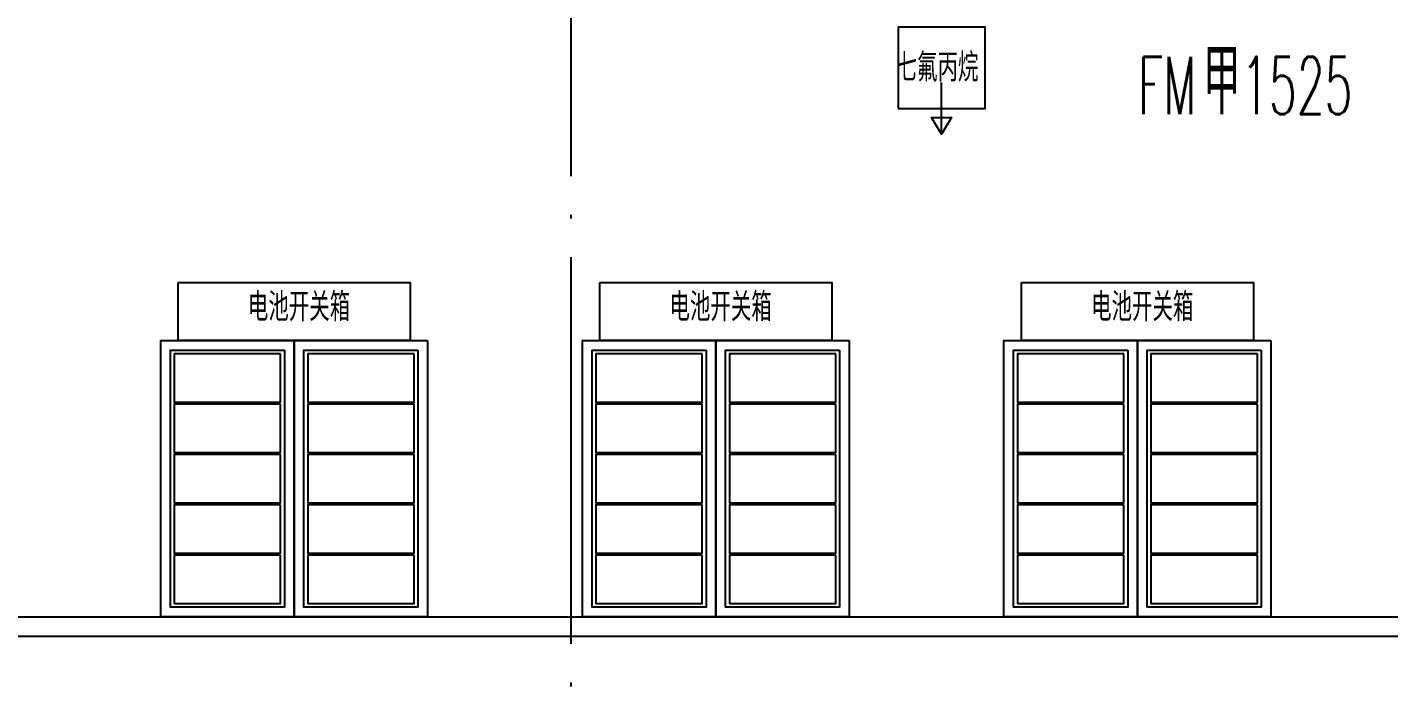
# Model space of a CAD drawing. Extents: x 758840 to 1108724, y -102573 to 143521.
# Drawn here: x 876123 to 883163, y 60450 to 63888 of the extents above; entities that cross this region are included whole.
import ezdxf

# ---------------------------------------------------------------- set-up
doc = ezdxf.new("R2010")
doc.units = 0
doc.header["$LTSCALE"] = 1000
doc.header["$MEASUREMENT"] = 0
doc.linetypes.add('DOTE', pattern=[2.42, 2, -0.2, 0.02, -0.2])
for name, color, linetype in [('02电气-设备', 255, 'Continuous'), ('DOOR_FIRE_TEXT', 7, 'Continuous'), ('DOTE', 8, 'DOTE'), ('DUCT-新风管立管', 7, 'Continuous'), ('EQUIP_消火栓', 7, 'Continuous'), ('WALL-MOVE', 6, 'Continuous')]:
    doc.layers.add(name, color=color, linetype=linetype)
doc.styles.add('_TCH_WINDOW', font='SIMPLEX.shx', dxfattribs={"width": 0.8, "height": 3.5, "bigfont": 'GBCBIG.shx'})
doc.styles.get("Standard").update_dxf_attribs({"font": 'gbenor.shx', "bigfont": 'gbcbig.shx'})

# ---------------------------------------------------------------- blocks, each defined once
blk = doc.blocks.new('*U370')
at = {"layer": 'DUCT-新风管立管', "color": 5, "ltscale": 5}
blk.add_lwpolyline([(-125, 275), (-125, -275), (125, -275), (125, 275)], close=True, dxfattribs=at)
blk = doc.blocks.new('*U371')
at = {"layer": '02电气-设备', "color": 0, "linetype": 'ByBlock', "lineweight": -2, "transparency": 16777216}
for p in [(0, 0), (260, 0), (520, 0), (780, 0), (1040, 0)]:
    blk.add_blockref('*U370', p, dxfattribs=at)
blk = doc.blocks.new('*U366')
at = {"layer": 'DUCT-新风管立管', "color": 5, "ltscale": 5}
blk.add_lwpolyline([(-125, 275), (-125, -275), (125, -275), (125, 275)], close=True, dxfattribs=at)
blk = doc.blocks.new('*U367')
at = {"layer": '02电气-设备', "color": 0, "linetype": 'ByBlock', "lineweight": -2, "transparency": 16777216}
for p in [(0, 0), (260, 0), (520, 0), (780, 0), (1040, 0)]:
    blk.add_blockref('*U366', p, dxfattribs=at)
blk = doc.blocks.new('*U336')
at = {"layer": 'DUCT-新风管立管', "color": 5, "ltscale": 5}
blk.add_lwpolyline([(-125, 275), (-125, -275), (125, -275), (125, 275)], close=True, dxfattribs=at)
blk = doc.blocks.new('*U337')
at = {"layer": '02电气-设备', "color": 0, "linetype": 'ByBlock', "lineweight": -2, "transparency": 16777216}
for p in [(0, 0), (260, 0), (520, 0), (780, 0), (1040, 0)]:
    blk.add_blockref('*U336', p, dxfattribs=at)
blk = doc.blocks.new('*U368')
at = {"layer": 'DUCT-新风管立管', "color": 5, "ltscale": 5}
blk.add_lwpolyline([(-125, 275), (-125, -275), (125, -275), (125, 275)], close=True, dxfattribs=at)
blk = doc.blocks.new('*U369')
at = {"layer": '02电气-设备', "color": 0, "linetype": 'ByBlock', "lineweight": -2, "transparency": 16777216}
for p in [(0, 0), (260, 0), (520, 0), (780, 0), (1040, 0)]:
    blk.add_blockref('*U368', p, dxfattribs=at)
blk = doc.blocks.new('*U338')
at = {"layer": 'DUCT-新风管立管', "color": 5, "ltscale": 5}
blk.add_lwpolyline([(-125, 275), (-125, -275), (125, -275), (125, 275)], close=True, dxfattribs=at)
blk = doc.blocks.new('*U339')
at = {"layer": '02电气-设备', "color": 0, "linetype": 'ByBlock', "lineweight": -2, "transparency": 16777216}
for p in [(0, 0), (260, 0), (520, 0), (780, 0), (1040, 0)]:
    blk.add_blockref('*U338', p, dxfattribs=at)
blk = doc.blocks.new('*U340')
at = {"layer": 'DUCT-新风管立管', "color": 5, "ltscale": 5}
blk.add_lwpolyline([(-125, 275), (-125, -275), (125, -275), (125, 275)], close=True, dxfattribs=at)
blk = doc.blocks.new('*U341')
at = {"layer": '02电气-设备', "color": 0, "linetype": 'ByBlock', "lineweight": -2, "transparency": 16777216}
for p in [(0, 0), (260, 0), (520, 0), (780, 0), (1040, 0)]:
    blk.add_blockref('*U340', p, dxfattribs=at)

msp = doc.modelspace()

# ---------------------------------------------------------------- linework, layer by layer
at = {"layer": '02电气-设备', "color": 5, "ltscale": 5}
for points in [[(876903.02, 62567.52), (878103.02, 62567.52), (878103.02, 62267.52), (876903.02, 62267.52)], [(879083.02, 62567.52), (880283.02, 62567.52), (880283.02, 62267.52), (879083.02, 62267.52)], [(881263.02, 62567.52), (882463.02, 62567.52), (882463.02, 62267.52), (881263.02, 62267.52)]]:
    msp.add_lwpolyline(points, close=True, dxfattribs=at)
at = {"layer": '02电气-设备', "color": 3, "ltscale": 5}
for points in [[(877503.02, 62267.52), (877503.02, 60837.52), (876813.02, 60837.52), (876813.02, 62267.52)], [(878193.02, 62267.52), (878193.02, 60837.52), (877503.02, 60837.52), (877503.02, 62267.52)], [(879683.02, 62267.52), (879683.02, 60837.52), (878993.02, 60837.52), (878993.02, 62267.52)], [(880373.02, 62267.52), (880373.02, 60837.52), (879683.02, 60837.52), (879683.02, 62267.52)], [(881863.02, 62267.52), (881863.02, 60837.52), (881173.02, 60837.52), (881173.02, 62267.52)], [(882553.02, 62267.52), (882553.02, 60837.52), (881863.02, 60837.52), (881863.02, 62267.52)], [(877453.02, 62217.52), (877453.02, 60887.52), (876863.02, 60887.52), (876863.02, 62217.52)], [(878143.02, 62217.52), (878143.02, 60887.52), (877553.02, 60887.52), (877553.02, 62217.52)], [(879633.02, 62217.52), (879633.02, 60887.52), (879043.02, 60887.52), (879043.02, 62217.52)], [(880323.02, 62217.52), (880323.02, 60887.52), (879733.02, 60887.52), (879733.02, 62217.52)], [(881813.02, 62217.52), (881813.02, 60887.52), (881223.02, 60887.52), (881223.02, 62217.52)], [(882503.02, 62217.52), (882503.02, 60887.52), (881913.02, 60887.52), (881913.02, 62217.52)]]:
    msp.add_lwpolyline(points, close=True, dxfattribs=at)
at = {"layer": 'DOTE'}
msp.add_line((878933.02, 103837.52), (878933.02, 34437.52), dxfattribs=at)
at = {"layer": 'EQUIP_消火栓', "lineweight": -3}
msp.add_lwpolyline([(880625.16, 63467.54), (881075.16, 63467.54), (881075.16, 63887.54), (880625.16, 63887.54)], close=True, dxfattribs=at)
at = {"layer": 'EQUIP_消火栓', "linetype": 'ByBlock'}
msp.add_lwpolyline([(880850.16, 63333.67), (880797.96, 63419.78), (880902.37, 63419.78), (880850.16, 63333.67), (880850.16, 63601.41)], dxfattribs=at)
at = {"layer": 'WALL-MOVE', "color": 2}
for p, q in [((874338.02, 60837.52), (898113.06, 60837.52)), ((874263.02, 60737.52), (898188.06, 60737.52))]:
    msp.add_line(p, q, dxfattribs=at)

# ---------------------------------------------------------------- block references
at = {"layer": '02电气-设备', "color": 3, "rotation": 270}
for name, p in [('*U371', (877158.02, 62072.52)), ('*U367', (877848.02, 62072.52)), ('*U337', (879338.02, 62072.52)), ('*U369', (880028.02, 62072.52)), ('*U339', (881518.02, 62072.52)), ('*U341', (882208.02, 62072.52))]:
    msp.add_blockref(name, p, dxfattribs=at)

# ---------------------------------------------------------------- texts
at = {"layer": '02电气-设备', "color": 3, "ltscale": 5}
for p in [(877263.3, 62367.08), (879443.3, 62367.08), (881623.3, 62367.08)]:
    msp.add_text('电池开关箱', height=147, dxfattribs=at).set_placement(p)
at = {"layer": 'DOOR_FIRE_TEXT', "style": '_TCH_WINDOW'}
for s, height, width, p in [('甲', 337.59, 0.8, (882202.27, 63437.54)), ('FM', 297.5, 0.564706, (881866.27, 63437.54)), ('1525', 297.5, 0.564706, (882398.86, 63437.54))]:
    msp.add_text(s, height=height, dxfattribs=dict(at, width=width)).set_placement(p)
at = {"layer": 'EQUIP_消火栓', "linetype": 'ByBlock'}
msp.add_text('七氟丙烷', height=147, dxfattribs=at).set_placement((880617.71, 63606.06))

doc.saveas('drawing.dxf')
